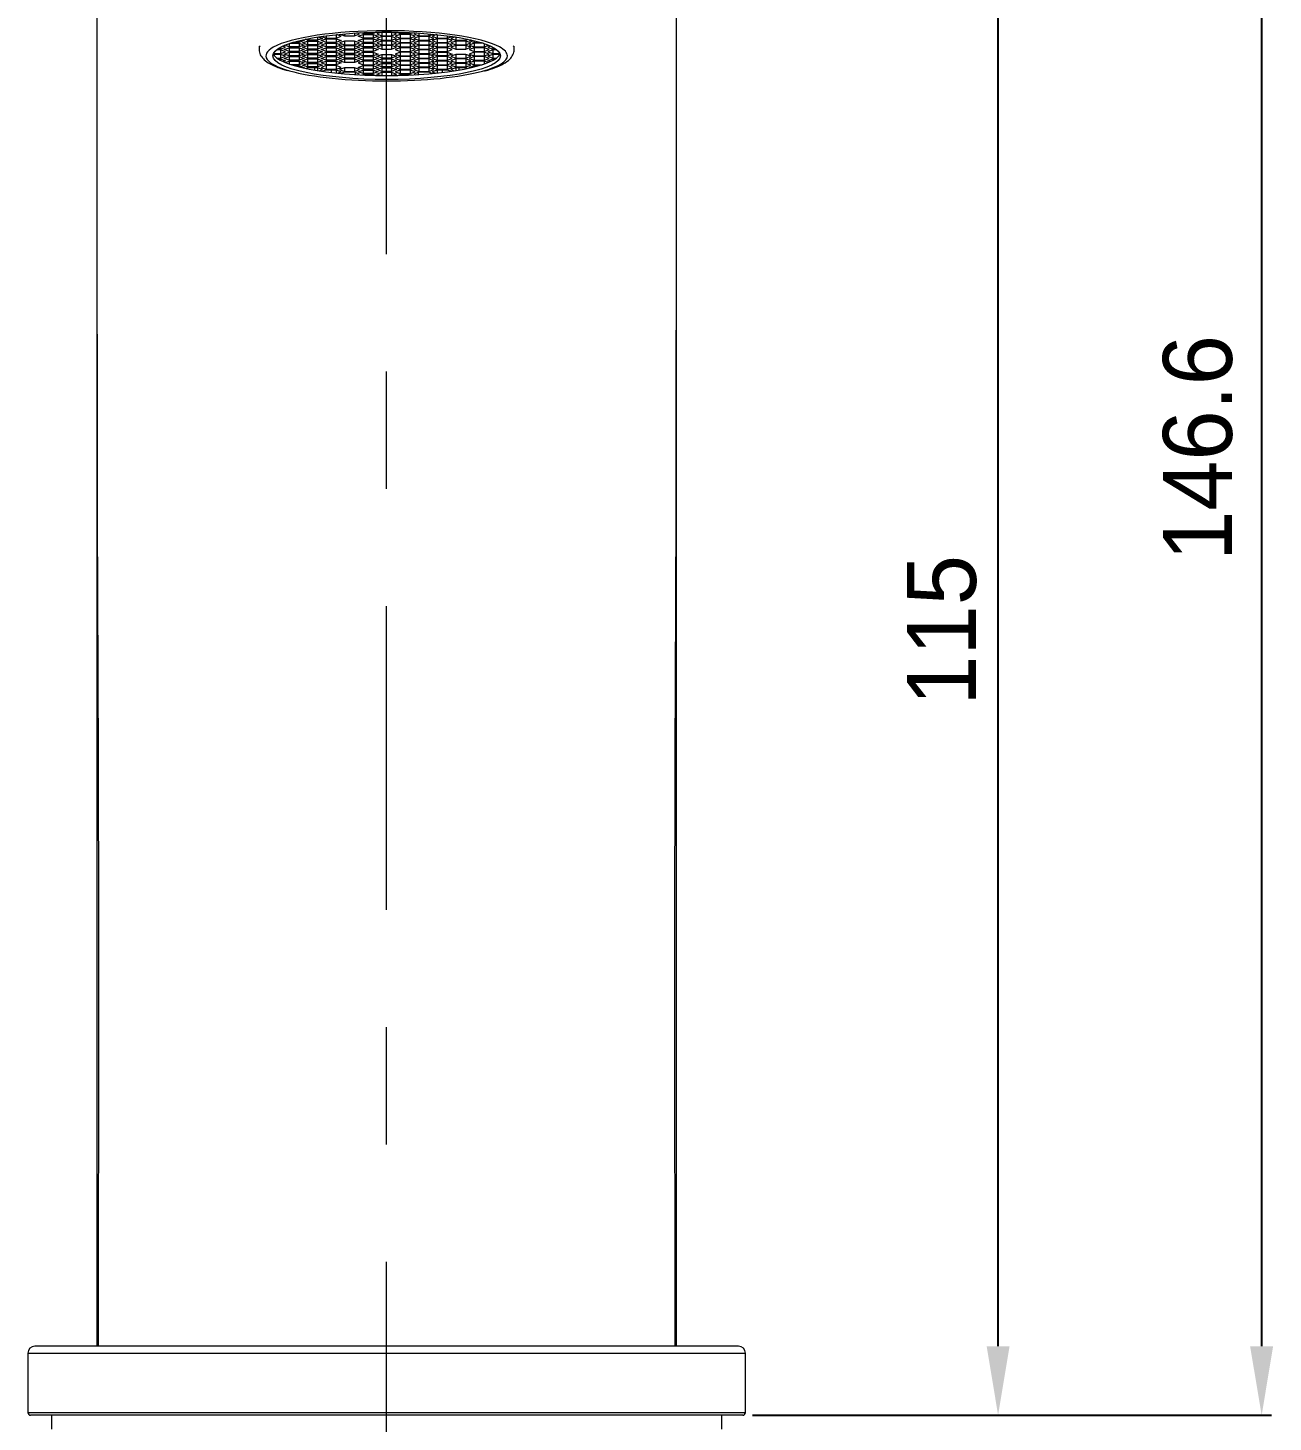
# Model space of a CAD drawing. Extents: x 9509 to 10103, y -14876 to -14456.
# Drawn here: x 9827.6 to 9917.8, y -14758.3 to -14657.3 of the extents above; entities that cross this region are included whole.
import ezdxf

# ---------------------------------------------------------------- set-up
doc = ezdxf.new("R2010")
doc.units = 0
doc.header["$MEASUREMENT"] = 0
doc.linetypes.add('CENTER', pattern=[47.5, 22, -8.5, 8.5, -8.5])
doc.linetypes.add('HIDDEN2', pattern=[4.7625, 3.175, -1.5875])
doc.layers.get('DEFPOINTS').update_dxf_attribs({"linetype": 'CONTINUOUS'})
doc.layers.add('1', color=4, linetype='HIDDEN2')
doc.layers.add('5', color=2, linetype='CONTINUOUS', lineweight=9)
doc.styles.get("Standard").update_dxf_attribs({"font": 'Gulim.ttf'})
doc.dimstyles.new('STANDARD$0', dxfattribs={"dimtxt": 3.5, "dimasz": 2.5, "dimexe": 0.7, "dimexo": 0.7, "dimgap": 0.5, "dimtad": 3, "dimdec": 4, "dimdsep": 46, "dimtxsty": 'Standard', "dimcen": 0, "dimclrd": 2, "dimclre": 2, "dimclrt": 4, "dimadec": 0, "dimazin": 0, "dimtp": 0.2, "dimtm": 0.1, "dimtfac": 0.5, "dimtdec": 4, "dimtmove": 1, "dimatfit": 3, "dimfxl": 0, "dimtolj": 1, "dimarcsym": 0})

# ---------------------------------------------------------------- blocks, each defined once
blk = doc.blocks.new('*D6')
at = {"layer": '5', "color": 2, "lineweight": -2}
for p, q in [((9874.48, -14642.84), (9898.59, -14642.84)), ((9897.89, -14752.84), (9897.89, -14647.84)), ((9880.08, -14757.84), (9898.59, -14757.84))]:
    blk.add_line(p, q, dxfattribs=at)
at = {"layer": '5', "color": 2}
for points in [[(9897.06, -14647.84), (9898.72, -14647.84), (9897.89, -14642.84)], [(9897.06, -14752.84), (9898.72, -14752.84), (9897.89, -14757.84)]]:
    blk.add_solid(points, dxfattribs=at)
at = {"layer": 'DEFPOINTS', "color": 0}
for p in [(9873.78, -14642.84), (9897.89, -14642.84), (9879.38, -14757.84)]:
    blk.add_point(p, dxfattribs=at)
at = {"layer": '5', "color": 4, "insert": (9893.82, -14700.97), "char_height": 5, "attachment_point": 5, "rotation": 90}
blk.add_mtext('\\A1;115', dxfattribs=at)
blk = doc.blocks.new('*D7')
at = {"layer": '5', "color": 2, "lineweight": -2}
for p, q in [((9867.24, -14611.21), (9917.69, -14611.21)), ((9916.99, -14752.84), (9916.99, -14616.21)), ((9880.08, -14757.84), (9917.69, -14757.84))]:
    blk.add_line(p, q, dxfattribs=at)
at = {"layer": '5', "color": 2}
for points in [[(9916.15, -14616.21), (9917.82, -14616.21), (9916.99, -14611.21)], [(9916.15, -14752.84), (9917.82, -14752.84), (9916.99, -14757.84)]]:
    blk.add_solid(points, dxfattribs=at)
at = {"layer": 'DEFPOINTS', "color": 0}
for p in [(9866.54, -14611.21), (9916.99, -14611.21), (9879.38, -14757.84)]:
    blk.add_point(p, dxfattribs=at)
at = {"layer": '5', "color": 4, "insert": (9912.37, -14687.76), "char_height": 5, "attachment_point": 5, "rotation": 90}
blk.add_mtext('\\A1;146.6', dxfattribs=at)

msp = doc.modelspace()

# ---------------------------------------------------------------- linework, layer by layer
at = {"layer": '1', "color": 1, "linetype": 'CENTER', "lineweight": 13}
msp.add_line((9853.544, -14604.219), (9853.544, -14810.037), dxfattribs=at)
at = {"layer": '1', "color": 7, "linetype": 'Continuous', "lineweight": 18}
for p, q in [((9847.454, -14658.196), (9847.591, -14658.245)), ((9847.851, -14658.214), (9847.668, -14658.148)), ((9847.851, -14658.11), (9847.851, -14658.214)), ((9848.573, -14658.214), (9847.851, -14658.214)), ((9848.573, -14657.981), (9848.573, -14658.214)), ((9848.934, -14658.084), (9848.573, -14658.214)), ((9848.625, -14657.973), (9848.934, -14658.084)), ((9848.833, -14658.245), (9849.194, -14658.115)), ((9848.87, -14657.936), (9849.194, -14658.053)), ((9849.194, -14657.892), (9849.194, -14658.053)), ((9849.194, -14658.053), (9849.915, -14658.053)), ((9849.194, -14658.115), (9849.194, -14658.375)), ((9849.194, -14658.115), (9849.915, -14658.115)), ((9849.915, -14657.808), (9849.915, -14658.053)), ((9849.915, -14658.053), (9850.276, -14657.923)), ((9849.915, -14658.115), (9849.915, -14658.375)), ((9849.915, -14658.115), (9850.276, -14658.245)), ((9850.276, -14657.923), (9849.947, -14657.804)), ((9850.22, -14657.778), (9850.536, -14657.892)), ((9850.536, -14657.75), (9850.536, -14657.892)), ((9850.536, -14657.892), (9851.258, -14657.892)), ((9851.258, -14657.698), (9851.258, -14657.892)), ((9851.258, -14657.892), (9851.618, -14657.762)), ((9851.618, -14657.762), (9851.417, -14657.689)), ((9851.517, -14657.923), (9851.878, -14657.793)), ((9851.878, -14658.053), (9851.517, -14657.923)), ((9851.517, -14658.245), (9851.878, -14658.115)), ((9851.878, -14657.73), (9851.719, -14657.673)), ((9851.878, -14657.666), (9851.878, -14657.73)), ((9852.6, -14657.73), (9851.878, -14657.73)), ((9851.878, -14657.793), (9851.878, -14658.053)), ((9851.878, -14657.793), (9852.6, -14657.793)), ((9852.6, -14658.053), (9851.878, -14658.053)), ((9851.878, -14658.115), (9851.878, -14658.375)), ((9851.878, -14658.115), (9852.6, -14658.115)), ((9852.864, -14657.635), (9852.6, -14657.73)), ((9852.6, -14657.641), (9852.6, -14657.73)), ((9852.6, -14657.793), (9852.6, -14658.053)), ((9852.6, -14657.793), (9852.961, -14657.923)), ((9852.961, -14657.923), (9852.6, -14658.053)), ((9852.6, -14658.115), (9852.6, -14658.375)), ((9852.6, -14658.115), (9852.961, -14658.245)), ((9853.221, -14657.632), (9852.86, -14657.762)), ((9852.86, -14657.762), (9853.221, -14657.892)), ((9853.221, -14657.954), (9852.86, -14658.084)), ((9852.86, -14658.084), (9853.221, -14658.214)), ((9853.221, -14657.632), (9853.221, -14657.892)), ((9853.942, -14657.632), (9853.221, -14657.632)), ((9853.221, -14657.892), (9853.942, -14657.892)), ((9853.221, -14657.954), (9853.221, -14658.214)), ((9853.942, -14657.954), (9853.221, -14657.954)), ((9853.221, -14658.214), (9853.942, -14658.214)), ((9853.942, -14657.632), (9853.942, -14657.892)), ((9854.303, -14657.762), (9853.942, -14657.632)), ((9853.942, -14657.892), (9854.303, -14657.762)), ((9853.942, -14657.954), (9853.942, -14658.214)), ((9854.303, -14658.084), (9853.942, -14657.954)), ((9853.942, -14658.214), (9854.303, -14658.084)), ((9854.563, -14657.793), (9854.202, -14657.923)), ((9854.202, -14657.923), (9854.563, -14658.053)), ((9854.563, -14658.115), (9854.202, -14658.245)), ((9854.299, -14657.635), (9854.563, -14657.73)), ((9854.563, -14657.641), (9854.563, -14657.73)), ((9854.563, -14657.73), (9855.285, -14657.73)), ((9854.563, -14657.793), (9854.563, -14658.053)), ((9855.285, -14657.793), (9854.563, -14657.793)), ((9854.563, -14658.053), (9855.285, -14658.053)), ((9854.563, -14658.115), (9854.563, -14658.375)), ((9855.285, -14658.115), (9854.563, -14658.115)), ((9855.285, -14657.666), (9855.285, -14657.73)), ((9855.285, -14657.73), (9855.444, -14657.673)), ((9855.285, -14657.793), (9855.285, -14658.053)), ((9855.645, -14657.923), (9855.285, -14657.793)), ((9855.285, -14658.053), (9855.645, -14657.923)), ((9855.285, -14658.115), (9855.285, -14658.375)), ((9855.645, -14658.245), (9855.285, -14658.115)), ((9855.746, -14657.689), (9855.544, -14657.762)), ((9855.544, -14657.762), (9855.905, -14657.892)), ((9855.905, -14657.954), (9855.544, -14658.084)), ((9855.544, -14658.084), (9855.905, -14658.214)), ((9855.905, -14657.698), (9855.905, -14657.892)), ((9855.905, -14657.892), (9856.627, -14657.892)), ((9855.905, -14657.954), (9855.905, -14658.214)), ((9856.627, -14657.954), (9855.905, -14657.954)), ((9855.905, -14658.214), (9856.627, -14658.214)), ((9856.627, -14657.75), (9856.627, -14657.892)), ((9856.627, -14657.892), (9856.943, -14657.778)), ((9856.627, -14657.954), (9856.627, -14658.214)), ((9856.988, -14658.084), (9856.627, -14657.954)), ((9856.627, -14658.214), (9856.988, -14658.084)), ((9857.216, -14657.804), (9856.887, -14657.923)), ((9856.887, -14657.923), (9857.248, -14658.053)), ((9857.248, -14658.115), (9856.887, -14658.245)), ((9857.248, -14657.808), (9857.248, -14658.053)), ((9857.248, -14658.053), (9857.969, -14658.053)), ((9857.248, -14658.115), (9857.248, -14658.375)), ((9857.969, -14658.115), (9857.248, -14658.115)), ((9857.969, -14657.892), (9857.969, -14658.053)), ((9857.969, -14658.053), (9858.293, -14657.936)), ((9857.969, -14658.115), (9857.969, -14658.375)), ((9858.33, -14658.245), (9857.969, -14658.115)), ((9858.537, -14657.973), (9858.229, -14658.084)), ((9858.229, -14658.084), (9858.59, -14658.214)), ((9858.59, -14657.981), (9858.59, -14658.214)), ((9858.59, -14658.214), (9859.312, -14658.214)), ((9859.312, -14658.11), (9859.312, -14658.214)), ((9859.312, -14658.214), (9859.494, -14658.148)), ((9859.709, -14658.196), (9859.571, -14658.245)), ((9844.331, -14658.652), (9844.331, -14658.855)), ((9845.369, -14659.181), (9845.888, -14659.181)), ((9845.888, -14659.243), (9845.383, -14659.243)), ((9845.888, -14658.921), (9845.587, -14658.921)), ((9845.669, -14658.858), (9845.888, -14658.858)), ((9845.888, -14658.725), (9845.888, -14658.858)), ((9845.888, -14658.858), (9846.249, -14658.728)), ((9845.888, -14658.921), (9845.888, -14659.181)), ((9846.249, -14659.051), (9845.888, -14658.921)), ((9845.888, -14659.181), (9846.249, -14659.051)), ((9845.888, -14659.243), (9845.888, -14659.503)), ((9846.249, -14659.373), (9845.888, -14659.243)), ((9846.249, -14658.728), (9846.035, -14658.651)), ((9846.148, -14658.89), (9846.509, -14658.76)), ((9846.509, -14659.02), (9846.148, -14658.89)), ((9846.148, -14659.212), (9846.509, -14659.082)), ((9846.509, -14659.342), (9846.148, -14659.212)), ((9846.509, -14658.697), (9846.19, -14658.582)), ((9846.509, -14658.461), (9846.509, -14658.697)), ((9847.231, -14658.697), (9846.509, -14658.697)), ((9846.509, -14658.76), (9846.509, -14659.02)), ((9846.509, -14658.76), (9847.231, -14658.76)), ((9847.231, -14659.02), (9846.509, -14659.02)), ((9846.509, -14659.082), (9846.509, -14659.342)), ((9846.509, -14659.082), (9847.231, -14659.082)), ((9846.578, -14658.437), (9847.231, -14658.437)), ((9847.231, -14658.375), (9846.774, -14658.375)), ((9847.591, -14658.245), (9847.231, -14658.375)), ((9847.231, -14658.249), (9847.231, -14658.375)), ((9847.231, -14658.437), (9847.231, -14658.697)), ((9847.231, -14658.437), (9847.591, -14658.567)), ((9847.591, -14658.567), (9847.231, -14658.697)), ((9847.231, -14658.76), (9847.231, -14659.02)), ((9847.231, -14658.76), (9847.591, -14658.89)), ((9847.591, -14658.89), (9847.231, -14659.02)), ((9847.231, -14659.082), (9847.231, -14659.342)), ((9847.231, -14659.082), (9847.591, -14659.212)), ((9847.591, -14659.212), (9847.231, -14659.342)), ((9847.49, -14658.406), (9847.851, -14658.276)), ((9847.851, -14658.536), (9847.49, -14658.406)), ((9847.49, -14658.728), (9847.851, -14658.598)), ((9847.851, -14658.858), (9847.49, -14658.728)), ((9847.49, -14659.051), (9847.851, -14658.921)), ((9847.851, -14659.181), (9847.49, -14659.051)), ((9847.49, -14659.373), (9847.851, -14659.243)), ((9847.851, -14658.276), (9847.851, -14658.536)), ((9847.851, -14658.276), (9848.573, -14658.276)), ((9848.573, -14658.536), (9847.851, -14658.536)), ((9847.851, -14658.598), (9847.851, -14658.858)), ((9847.851, -14658.598), (9848.573, -14658.598)), ((9848.573, -14658.858), (9847.851, -14658.858)), ((9847.851, -14658.921), (9847.851, -14659.181)), ((9847.851, -14658.921), (9848.573, -14658.921)), ((9848.573, -14659.181), (9847.851, -14659.181)), ((9847.851, -14659.243), (9847.851, -14659.503)), ((9847.851, -14659.243), (9848.573, -14659.243)), ((9848.573, -14658.276), (9848.573, -14658.536)), ((9848.573, -14658.276), (9848.934, -14658.406)), ((9848.934, -14658.406), (9848.573, -14658.536)), ((9848.573, -14658.598), (9848.573, -14658.858)), ((9848.573, -14658.598), (9848.934, -14658.728)), ((9848.934, -14658.728), (9848.573, -14658.858)), ((9848.573, -14658.921), (9848.573, -14659.181)), ((9848.573, -14658.921), (9848.934, -14659.051)), ((9848.934, -14659.051), (9848.573, -14659.181)), ((9848.573, -14659.243), (9848.573, -14659.503)), ((9848.573, -14659.243), (9848.934, -14659.373)), ((9849.194, -14658.375), (9848.833, -14658.245)), ((9848.833, -14658.567), (9849.194, -14658.437)), ((9849.194, -14658.697), (9848.833, -14658.567)), ((9848.833, -14658.89), (9849.194, -14658.76)), ((9849.194, -14659.02), (9848.833, -14658.89)), ((9848.833, -14659.212), (9849.194, -14659.082)), ((9849.194, -14659.342), (9848.833, -14659.212)), ((9849.915, -14658.375), (9849.194, -14658.375)), ((9849.194, -14658.437), (9849.194, -14658.697)), ((9849.194, -14658.437), (9849.915, -14658.437)), ((9849.915, -14658.697), (9849.194, -14658.697)), ((9849.194, -14658.76), (9849.194, -14659.02)), ((9849.194, -14658.76), (9849.915, -14658.76)), ((9849.915, -14659.02), (9849.194, -14659.02)), ((9849.194, -14659.082), (9849.194, -14659.342)), ((9849.194, -14659.082), (9849.915, -14659.082)), ((9850.276, -14658.245), (9849.915, -14658.375)), ((9849.915, -14658.437), (9849.915, -14658.697)), ((9849.915, -14658.437), (9850.276, -14658.567)), ((9850.276, -14658.567), (9849.915, -14658.697)), ((9849.915, -14658.76), (9849.915, -14659.02)), ((9849.915, -14658.76), (9850.276, -14658.89)), ((9850.276, -14658.89), (9849.915, -14659.02)), ((9849.915, -14659.082), (9849.915, -14659.342)), ((9849.915, -14659.082), (9850.276, -14659.212)), ((9850.276, -14659.212), (9849.915, -14659.342)), ((9850.536, -14658.276), (9850.175, -14658.406)), ((9850.175, -14658.406), (9850.536, -14658.536)), ((9850.175, -14658.728), (9850.536, -14658.598)), ((9850.536, -14658.858), (9850.175, -14658.728)), ((9850.175, -14659.051), (9850.536, -14658.921)), ((9850.536, -14659.181), (9850.175, -14659.051)), ((9850.175, -14659.373), (9850.536, -14659.243)), ((9850.536, -14658.276), (9850.536, -14658.536)), ((9851.258, -14658.276), (9850.536, -14658.276)), ((9850.536, -14658.536), (9851.258, -14658.536)), ((9850.536, -14658.598), (9850.536, -14658.858)), ((9850.536, -14658.598), (9851.258, -14658.598)), ((9851.258, -14658.858), (9850.536, -14658.858)), ((9850.536, -14658.921), (9850.536, -14659.181)), ((9850.536, -14658.921), (9851.258, -14658.921)), ((9851.258, -14659.181), (9850.536, -14659.181)), ((9850.536, -14659.243), (9850.536, -14659.503)), ((9850.536, -14659.243), (9851.258, -14659.243)), ((9851.258, -14658.276), (9851.258, -14658.536)), ((9851.618, -14658.406), (9851.258, -14658.276)), ((9851.258, -14658.536), (9851.618, -14658.406)), ((9851.258, -14658.598), (9851.258, -14658.858)), ((9851.258, -14658.598), (9851.618, -14658.728)), ((9851.618, -14658.728), (9851.258, -14658.858)), ((9851.258, -14658.921), (9851.258, -14659.181)), ((9851.258, -14658.921), (9851.618, -14659.051)), ((9851.618, -14659.051), (9851.258, -14659.181)), ((9851.258, -14659.243), (9851.258, -14659.503)), ((9851.258, -14659.243), (9851.618, -14659.373)), ((9851.878, -14658.375), (9851.517, -14658.245)), ((9851.517, -14658.567), (9851.878, -14658.437)), ((9851.878, -14658.697), (9851.517, -14658.567)), ((9851.517, -14658.89), (9851.878, -14658.76)), ((9851.878, -14659.02), (9851.517, -14658.89)), ((9851.517, -14659.212), (9851.878, -14659.082)), ((9851.878, -14659.342), (9851.517, -14659.212)), ((9852.6, -14658.375), (9851.878, -14658.375)), ((9851.878, -14658.437), (9851.878, -14658.697)), ((9851.878, -14658.437), (9852.6, -14658.437)), ((9852.6, -14658.697), (9851.878, -14658.697)), ((9851.878, -14658.76), (9851.878, -14659.02)), ((9851.878, -14658.76), (9852.6, -14658.76)), ((9852.6, -14659.02), (9851.878, -14659.02)), ((9851.878, -14659.082), (9851.878, -14659.342)), ((9851.878, -14659.082), (9852.6, -14659.082)), ((9852.961, -14658.245), (9852.6, -14658.375)), ((9852.6, -14658.437), (9852.6, -14658.697)), ((9852.6, -14658.437), (9852.961, -14658.567)), ((9852.961, -14658.567), (9852.6, -14658.697)), ((9852.6, -14658.76), (9852.6, -14659.02)), ((9852.6, -14658.76), (9852.961, -14658.89)), ((9852.961, -14658.89), (9852.6, -14659.02)), ((9852.6, -14659.082), (9852.6, -14659.342)), ((9852.6, -14659.082), (9852.961, -14659.212)), ((9852.961, -14659.212), (9852.6, -14659.342)), ((9853.221, -14658.276), (9852.86, -14658.406)), ((9852.86, -14658.406), (9853.221, -14658.536)), ((9853.221, -14658.598), (9852.86, -14658.728)), ((9852.86, -14658.728), (9853.221, -14658.858)), ((9852.86, -14659.373), (9853.221, -14659.243)), ((9853.221, -14658.276), (9853.221, -14658.536)), ((9853.942, -14658.276), (9853.221, -14658.276)), ((9853.221, -14658.536), (9853.942, -14658.536)), ((9853.221, -14658.598), (9853.221, -14658.858)), ((9853.942, -14658.598), (9853.221, -14658.598)), ((9853.221, -14658.858), (9853.942, -14658.858)), ((9853.221, -14659.243), (9853.221, -14659.503)), ((9853.221, -14659.243), (9853.942, -14659.243)), ((9853.942, -14658.276), (9853.942, -14658.536)), ((9854.303, -14658.406), (9853.942, -14658.276)), ((9853.942, -14658.536), (9854.303, -14658.406)), ((9853.942, -14658.598), (9853.942, -14658.858)), ((9854.303, -14658.728), (9853.942, -14658.598)), ((9853.942, -14658.858), (9854.303, -14658.728)), ((9853.942, -14659.243), (9853.942, -14659.503)), ((9853.942, -14659.243), (9854.303, -14659.373)), ((9854.202, -14658.245), (9854.563, -14658.375)), ((9854.563, -14658.437), (9854.202, -14658.567)), ((9854.202, -14658.567), (9854.563, -14658.697)), ((9854.563, -14658.76), (9854.202, -14658.89)), ((9854.202, -14658.89), (9854.563, -14659.02)), ((9854.563, -14659.082), (9854.202, -14659.212)), ((9854.202, -14659.212), (9854.563, -14659.342)), ((9854.563, -14658.375), (9855.285, -14658.375)), ((9854.563, -14658.437), (9854.563, -14658.697)), ((9855.285, -14658.437), (9854.563, -14658.437)), ((9854.563, -14658.697), (9855.285, -14658.697)), ((9854.563, -14658.76), (9854.563, -14659.02)), ((9855.285, -14658.76), (9854.563, -14658.76)), ((9854.563, -14659.02), (9855.285, -14659.02)), ((9854.563, -14659.082), (9854.563, -14659.342)), ((9855.285, -14659.082), (9854.563, -14659.082)), ((9855.285, -14658.375), (9855.645, -14658.245)), ((9855.285, -14658.437), (9855.285, -14658.697)), ((9855.645, -14658.567), (9855.285, -14658.437)), ((9855.285, -14658.697), (9855.645, -14658.567)), ((9855.285, -14658.76), (9855.285, -14659.02)), ((9855.645, -14658.89), (9855.285, -14658.76)), ((9855.285, -14659.02), (9855.645, -14658.89)), ((9855.285, -14659.082), (9855.285, -14659.342)), ((9855.645, -14659.212), (9855.285, -14659.082)), ((9855.285, -14659.342), (9855.645, -14659.212)), ((9855.905, -14658.276), (9855.544, -14658.406)), ((9855.544, -14658.406), (9855.905, -14658.536)), ((9855.905, -14658.598), (9855.544, -14658.728)), ((9855.544, -14658.728), (9855.905, -14658.858)), ((9855.905, -14658.921), (9855.544, -14659.051)), ((9855.544, -14659.051), (9855.905, -14659.181)), ((9855.905, -14659.243), (9855.544, -14659.373)), ((9855.905, -14658.276), (9855.905, -14658.536)), ((9856.627, -14658.276), (9855.905, -14658.276)), ((9855.905, -14658.536), (9856.627, -14658.536)), ((9855.905, -14658.598), (9855.905, -14658.858)), ((9856.627, -14658.598), (9855.905, -14658.598)), ((9855.905, -14658.858), (9856.627, -14658.858)), ((9855.905, -14658.921), (9855.905, -14659.181)), ((9856.627, -14658.921), (9855.905, -14658.921)), ((9855.905, -14659.181), (9856.627, -14659.181)), ((9855.905, -14659.243), (9855.905, -14659.503)), ((9856.627, -14659.243), (9855.905, -14659.243)), ((9856.627, -14658.276), (9856.627, -14658.536)), ((9856.988, -14658.406), (9856.627, -14658.276)), ((9856.627, -14658.536), (9856.988, -14658.406)), ((9856.627, -14658.598), (9856.627, -14658.858)), ((9856.988, -14658.728), (9856.627, -14658.598)), ((9856.627, -14658.858), (9856.988, -14658.728)), ((9856.627, -14658.921), (9856.627, -14659.181)), ((9856.988, -14659.051), (9856.627, -14658.921)), ((9856.627, -14659.181), (9856.988, -14659.051)), ((9856.627, -14659.243), (9856.627, -14659.503)), ((9856.988, -14659.373), (9856.627, -14659.243)), ((9856.887, -14658.245), (9857.248, -14658.375)), ((9857.248, -14658.437), (9856.887, -14658.567)), ((9856.887, -14658.567), (9857.248, -14658.697)), ((9857.248, -14658.76), (9856.887, -14658.89)), ((9856.887, -14658.89), (9857.248, -14659.02)), ((9856.887, -14659.212), (9857.248, -14659.082)), ((9857.248, -14659.342), (9856.887, -14659.212)), ((9857.248, -14658.375), (9857.969, -14658.375)), ((9857.248, -14658.437), (9857.248, -14658.697)), ((9857.969, -14658.437), (9857.248, -14658.437)), ((9857.248, -14658.697), (9857.969, -14658.697)), ((9857.248, -14658.76), (9857.248, -14659.02)), ((9857.969, -14658.76), (9857.248, -14658.76)), ((9857.248, -14659.02), (9857.969, -14659.02)), ((9857.248, -14659.082), (9857.248, -14659.342)), ((9857.248, -14659.082), (9857.969, -14659.082)), ((9857.969, -14658.375), (9858.33, -14658.245)), ((9857.969, -14658.437), (9857.969, -14658.697)), ((9858.33, -14658.567), (9857.969, -14658.437)), ((9857.969, -14658.697), (9858.33, -14658.567)), ((9857.969, -14658.76), (9857.969, -14659.02)), ((9858.33, -14658.89), (9857.969, -14658.76)), ((9857.969, -14659.02), (9858.33, -14658.89)), ((9857.969, -14659.082), (9857.969, -14659.342)), ((9857.969, -14659.082), (9858.33, -14659.212)), ((9858.33, -14659.212), (9857.969, -14659.342)), ((9858.59, -14658.276), (9858.229, -14658.406)), ((9858.229, -14658.406), (9858.59, -14658.536)), ((9858.59, -14658.598), (9858.229, -14658.728)), ((9858.229, -14658.728), (9858.59, -14658.858)), ((9858.59, -14659.243), (9858.229, -14659.373)), ((9858.59, -14658.276), (9858.59, -14658.536)), ((9859.312, -14658.276), (9858.59, -14658.276)), ((9858.59, -14658.536), (9859.312, -14658.536)), ((9858.59, -14658.598), (9858.59, -14658.858)), ((9859.312, -14658.598), (9858.59, -14658.598)), ((9858.59, -14658.858), (9859.312, -14658.858)), ((9858.59, -14659.243), (9858.59, -14659.503)), ((9859.312, -14659.243), (9858.59, -14659.243)), ((9859.312, -14658.276), (9859.312, -14658.536)), ((9859.672, -14658.406), (9859.312, -14658.276)), ((9859.312, -14658.536), (9859.672, -14658.406)), ((9859.312, -14658.598), (9859.312, -14658.858)), ((9859.672, -14658.728), (9859.312, -14658.598)), ((9859.312, -14658.858), (9859.672, -14658.728)), ((9859.312, -14659.243), (9859.312, -14659.503)), ((9859.672, -14659.373), (9859.312, -14659.243)), ((9859.571, -14658.245), (9859.932, -14658.375)), ((9859.932, -14658.437), (9859.571, -14658.567)), ((9859.571, -14658.567), (9859.932, -14658.697)), ((9859.932, -14658.76), (9859.571, -14658.89)), ((9859.571, -14658.89), (9859.932, -14659.02)), ((9859.932, -14659.082), (9859.571, -14659.212)), ((9859.571, -14659.212), (9859.932, -14659.342)), ((9859.932, -14658.249), (9859.932, -14658.375)), ((9859.932, -14658.375), (9860.388, -14658.375)), ((9859.932, -14658.437), (9859.932, -14658.697)), ((9860.584, -14658.437), (9859.932, -14658.437)), ((9859.932, -14658.697), (9860.654, -14658.697)), ((9859.932, -14658.76), (9859.932, -14659.02)), ((9860.654, -14658.76), (9859.932, -14658.76)), ((9859.932, -14659.02), (9860.654, -14659.02)), ((9859.932, -14659.082), (9859.932, -14659.342)), ((9860.654, -14659.082), (9859.932, -14659.082)), ((9860.654, -14658.461), (9860.654, -14658.697)), ((9860.654, -14658.697), (9860.973, -14658.582)), ((9860.654, -14658.76), (9860.654, -14659.02)), ((9861.015, -14658.89), (9860.654, -14658.76)), ((9860.654, -14659.02), (9861.015, -14658.89)), ((9860.654, -14659.082), (9860.654, -14659.342)), ((9861.015, -14659.212), (9860.654, -14659.082)), ((9860.654, -14659.342), (9861.015, -14659.212)), ((9861.128, -14658.651), (9860.914, -14658.728)), ((9860.914, -14658.728), (9861.275, -14658.858)), ((9861.275, -14658.921), (9860.914, -14659.051)), ((9860.914, -14659.051), (9861.275, -14659.181)), ((9861.275, -14659.243), (9860.914, -14659.373)), ((9861.275, -14658.725), (9861.275, -14658.858)), ((9861.275, -14658.858), (9861.494, -14658.858)), ((9861.275, -14658.921), (9861.275, -14659.181)), ((9861.576, -14658.921), (9861.275, -14658.921)), ((9861.275, -14659.181), (9861.794, -14659.181)), ((9861.275, -14659.243), (9861.275, -14659.503)), ((9861.779, -14659.243), (9861.275, -14659.243)), ((9862.831, -14658.855), (9862.831, -14658.652)), ((9845.623, -14659.503), (9845.888, -14659.503)), ((9845.711, -14659.565), (9845.888, -14659.565)), ((9845.83, -14659.565), (9845.83, -14659.638)), ((9845.888, -14659.503), (9846.249, -14659.373)), ((9845.888, -14659.565), (9845.888, -14659.67)), ((9845.888, -14659.565), (9846.249, -14659.695)), ((9846.249, -14659.695), (9846.07, -14659.76)), ((9846.148, -14659.534), (9846.509, -14659.404)), ((9846.509, -14659.664), (9846.148, -14659.534)), ((9846.227, -14659.828), (9846.509, -14659.726)), ((9847.231, -14659.342), (9846.509, -14659.342)), ((9846.509, -14659.404), (9846.509, -14659.664)), ((9846.509, -14659.404), (9847.231, -14659.404)), ((9847.231, -14659.664), (9846.509, -14659.664)), ((9846.509, -14659.726), (9846.509, -14659.934)), ((9846.509, -14659.726), (9847.231, -14659.726)), ((9847.231, -14659.986), (9846.667, -14659.986)), ((9846.871, -14660.049), (9847.231, -14660.049)), ((9847.231, -14659.404), (9847.231, -14659.664)), ((9847.231, -14659.404), (9847.591, -14659.534)), ((9847.591, -14659.534), (9847.231, -14659.664)), ((9847.231, -14659.726), (9847.231, -14659.986)), ((9847.231, -14659.726), (9847.591, -14659.856)), ((9847.591, -14659.856), (9847.231, -14659.986)), ((9847.231, -14660.049), (9847.591, -14660.179)), ((9847.32, -14660.081), (9847.32, -14660.168)), ((9847.851, -14659.503), (9847.49, -14659.373)), ((9847.49, -14659.695), (9847.851, -14659.565)), ((9847.851, -14659.825), (9847.49, -14659.695)), ((9847.49, -14660.017), (9847.851, -14659.888)), ((9847.851, -14660.147), (9847.49, -14660.017)), ((9847.591, -14660.179), (9847.503, -14660.21)), ((9847.851, -14660.21), (9847.719, -14660.258)), ((9848.573, -14659.503), (9847.851, -14659.503)), ((9847.851, -14659.565), (9847.851, -14659.825)), ((9847.851, -14659.565), (9848.573, -14659.565)), ((9848.573, -14659.825), (9847.851, -14659.825)), ((9847.851, -14659.888), (9847.851, -14660.147)), ((9847.851, -14659.888), (9848.573, -14659.888)), ((9848.573, -14660.147), (9847.851, -14660.147)), ((9848.573, -14660.21), (9847.851, -14660.21)), ((9848.349, -14660.21), (9848.349, -14660.377)), ((9848.934, -14659.373), (9848.573, -14659.503)), ((9848.573, -14659.565), (9848.573, -14659.825)), ((9848.573, -14659.565), (9848.934, -14659.695)), ((9848.934, -14659.695), (9848.573, -14659.825)), ((9848.573, -14659.888), (9848.573, -14660.147)), ((9848.573, -14659.888), (9848.934, -14660.017)), ((9848.934, -14660.017), (9848.573, -14660.147)), ((9848.573, -14660.21), (9848.573, -14660.414)), ((9848.934, -14660.34), (9848.573, -14660.21)), ((9848.833, -14659.534), (9849.194, -14659.404)), ((9849.194, -14659.664), (9848.833, -14659.534)), ((9848.833, -14659.856), (9849.194, -14659.726)), ((9849.194, -14659.986), (9848.833, -14659.856)), ((9849.194, -14660.049), (9848.833, -14660.179)), ((9848.833, -14660.179), (9849.194, -14660.309)), ((9849.915, -14659.342), (9849.194, -14659.342)), ((9849.194, -14659.404), (9849.194, -14659.664)), ((9849.194, -14659.404), (9849.915, -14659.404)), ((9849.915, -14659.664), (9849.194, -14659.664)), ((9849.194, -14659.726), (9849.194, -14659.986)), ((9849.194, -14659.726), (9849.915, -14659.726)), ((9849.915, -14659.986), (9849.194, -14659.986)), ((9849.194, -14660.049), (9849.194, -14660.309)), ((9849.915, -14660.049), (9849.194, -14660.049)), ((9849.915, -14659.404), (9849.915, -14659.664)), ((9849.915, -14659.404), (9850.276, -14659.534)), ((9850.276, -14659.534), (9849.915, -14659.664)), ((9849.915, -14659.726), (9849.915, -14659.986)), ((9849.915, -14659.726), (9850.276, -14659.856)), ((9850.276, -14659.856), (9849.915, -14659.986)), ((9849.915, -14660.049), (9849.915, -14660.309)), ((9850.276, -14660.179), (9849.915, -14660.049)), ((9849.915, -14660.309), (9850.276, -14660.179)), ((9850.536, -14659.503), (9850.175, -14659.373)), ((9850.175, -14659.695), (9850.536, -14659.565)), ((9850.536, -14659.825), (9850.175, -14659.695)), ((9850.536, -14660.21), (9850.175, -14660.34)), ((9851.258, -14659.503), (9850.536, -14659.503)), ((9850.536, -14659.565), (9850.536, -14659.825)), ((9850.536, -14659.565), (9851.258, -14659.565)), ((9851.258, -14659.825), (9850.536, -14659.825)), ((9850.536, -14660.21), (9850.536, -14660.47)), ((9851.258, -14660.21), (9850.536, -14660.21)), ((9851.618, -14659.373), (9851.258, -14659.503)), ((9851.258, -14659.565), (9851.258, -14659.825)), ((9851.258, -14659.565), (9851.618, -14659.695)), ((9851.618, -14659.695), (9851.258, -14659.825)), ((9851.258, -14660.21), (9851.258, -14660.47)), ((9851.618, -14660.34), (9851.258, -14660.21)), ((9851.517, -14659.534), (9851.878, -14659.404)), ((9851.878, -14659.664), (9851.517, -14659.534)), ((9851.878, -14659.726), (9851.517, -14659.856)), ((9851.517, -14659.856), (9851.878, -14659.986)), ((9851.517, -14660.179), (9851.878, -14660.049)), ((9851.878, -14660.309), (9851.517, -14660.179)), ((9852.6, -14659.342), (9851.878, -14659.342)), ((9851.878, -14659.404), (9851.878, -14659.664)), ((9851.878, -14659.404), (9852.6, -14659.404)), ((9852.6, -14659.664), (9851.878, -14659.664)), ((9851.878, -14659.726), (9851.878, -14659.986)), ((9852.6, -14659.726), (9851.878, -14659.726)), ((9851.878, -14659.986), (9852.6, -14659.986)), ((9851.878, -14660.049), (9851.878, -14660.309)), ((9851.878, -14660.049), (9852.6, -14660.049)), ((9852.6, -14659.404), (9852.6, -14659.664)), ((9852.6, -14659.404), (9852.961, -14659.534)), ((9852.961, -14659.534), (9852.6, -14659.664)), ((9852.6, -14659.726), (9852.6, -14659.986)), ((9852.961, -14659.856), (9852.6, -14659.726)), ((9852.6, -14659.986), (9852.961, -14659.856)), ((9852.6, -14660.049), (9852.6, -14660.309)), ((9852.6, -14660.049), (9852.961, -14660.179)), ((9852.961, -14660.179), (9852.6, -14660.309)), ((9853.221, -14659.503), (9852.86, -14659.373)), ((9852.86, -14659.695), (9853.221, -14659.565)), ((9853.221, -14659.825), (9852.86, -14659.695)), ((9852.86, -14660.017), (9853.221, -14659.888)), ((9853.221, -14660.147), (9852.86, -14660.017)), ((9852.86, -14660.34), (9853.221, -14660.21)), ((9853.942, -14659.503), (9853.221, -14659.503)), ((9853.221, -14659.565), (9853.221, -14659.825)), ((9853.221, -14659.565), (9853.942, -14659.565)), ((9853.942, -14659.825), (9853.221, -14659.825)), ((9853.221, -14659.888), (9853.221, -14660.147)), ((9853.221, -14659.888), (9853.942, -14659.888)), ((9853.942, -14660.147), (9853.221, -14660.147)), ((9853.221, -14660.21), (9853.221, -14660.47)), ((9853.221, -14660.21), (9853.942, -14660.21)), ((9854.303, -14659.373), (9853.942, -14659.503)), ((9853.942, -14659.565), (9853.942, -14659.825)), ((9853.942, -14659.565), (9854.303, -14659.695)), ((9854.303, -14659.695), (9853.942, -14659.825)), ((9853.942, -14659.888), (9853.942, -14660.147)), ((9853.942, -14659.888), (9854.303, -14660.017)), ((9854.303, -14660.017), (9853.942, -14660.147)), ((9853.942, -14660.21), (9853.942, -14660.47)), ((9853.942, -14660.21), (9854.303, -14660.34)), ((9854.563, -14659.404), (9854.202, -14659.534)), ((9854.202, -14659.534), (9854.563, -14659.664)), ((9854.563, -14659.726), (9854.202, -14659.856)), ((9854.202, -14659.856), (9854.563, -14659.986)), ((9854.563, -14660.049), (9854.202, -14660.179)), ((9854.202, -14660.179), (9854.563, -14660.309)), ((9854.563, -14659.342), (9855.285, -14659.342)), ((9854.563, -14659.404), (9854.563, -14659.664)), ((9855.285, -14659.404), (9854.563, -14659.404)), ((9854.563, -14659.664), (9855.285, -14659.664)), ((9854.563, -14659.726), (9854.563, -14659.986)), ((9855.285, -14659.726), (9854.563, -14659.726)), ((9854.563, -14659.986), (9855.285, -14659.986)), ((9854.563, -14660.049), (9854.563, -14660.309)), ((9855.285, -14660.049), (9854.563, -14660.049)), ((9855.285, -14659.404), (9855.285, -14659.664)), ((9855.645, -14659.534), (9855.285, -14659.404)), ((9855.285, -14659.664), (9855.645, -14659.534)), ((9855.285, -14659.726), (9855.285, -14659.986)), ((9855.645, -14659.856), (9855.285, -14659.726)), ((9855.285, -14659.986), (9855.645, -14659.856)), ((9855.285, -14660.049), (9855.285, -14660.309)), ((9855.645, -14660.179), (9855.285, -14660.049)), ((9855.285, -14660.309), (9855.645, -14660.179)), ((9855.544, -14659.373), (9855.905, -14659.503)), ((9855.905, -14659.565), (9855.544, -14659.695)), ((9855.544, -14659.695), (9855.905, -14659.825)), ((9855.905, -14659.888), (9855.544, -14660.017)), ((9855.544, -14660.017), (9855.905, -14660.147)), ((9855.905, -14660.21), (9855.544, -14660.34)), ((9855.905, -14659.503), (9856.627, -14659.503)), ((9855.905, -14659.565), (9855.905, -14659.825)), ((9856.627, -14659.565), (9855.905, -14659.565)), ((9855.905, -14659.825), (9856.627, -14659.825)), ((9855.905, -14659.888), (9855.905, -14660.147)), ((9856.627, -14659.888), (9855.905, -14659.888)), ((9855.905, -14660.147), (9856.627, -14660.147)), ((9855.905, -14660.21), (9855.905, -14660.47)), ((9856.627, -14660.21), (9855.905, -14660.21)), ((9856.627, -14659.503), (9856.988, -14659.373)), ((9856.627, -14659.565), (9856.627, -14659.825)), ((9856.988, -14659.695), (9856.627, -14659.565)), ((9856.627, -14659.825), (9856.988, -14659.695)), ((9856.627, -14659.888), (9856.627, -14660.147)), ((9856.988, -14660.017), (9856.627, -14659.888)), ((9856.627, -14660.147), (9856.988, -14660.017)), ((9856.627, -14660.21), (9856.627, -14660.47)), ((9856.988, -14660.34), (9856.627, -14660.21)), ((9857.248, -14659.404), (9856.887, -14659.534)), ((9856.887, -14659.534), (9857.248, -14659.664)), ((9857.248, -14659.726), (9856.887, -14659.856)), ((9856.887, -14659.856), (9857.248, -14659.986)), ((9857.248, -14660.049), (9856.887, -14660.179)), ((9856.887, -14660.179), (9857.248, -14660.309)), ((9857.969, -14659.342), (9857.248, -14659.342)), ((9857.248, -14659.404), (9857.248, -14659.664)), ((9857.969, -14659.404), (9857.248, -14659.404)), ((9857.248, -14659.664), (9857.969, -14659.664)), ((9857.248, -14659.726), (9857.248, -14659.986)), ((9857.969, -14659.726), (9857.248, -14659.726)), ((9857.248, -14659.986), (9857.969, -14659.986)), ((9857.248, -14660.049), (9857.248, -14660.309)), ((9857.969, -14660.049), (9857.248, -14660.049)), ((9857.969, -14659.404), (9857.969, -14659.664)), ((9858.33, -14659.534), (9857.969, -14659.404)), ((9857.969, -14659.664), (9858.33, -14659.534)), ((9857.969, -14659.726), (9857.969, -14659.986)), ((9858.33, -14659.856), (9857.969, -14659.726)), ((9857.969, -14659.986), (9858.33, -14659.856)), ((9857.969, -14660.049), (9857.969, -14660.309)), ((9858.33, -14660.179), (9857.969, -14660.049)), ((9857.969, -14660.309), (9858.33, -14660.179)), ((9858.229, -14659.373), (9858.59, -14659.503)), ((9858.59, -14659.565), (9858.229, -14659.695)), ((9858.229, -14659.695), (9858.59, -14659.825)), ((9858.59, -14659.888), (9858.229, -14660.017)), ((9858.229, -14660.017), (9858.59, -14660.147)), ((9858.59, -14660.21), (9858.229, -14660.34)), ((9858.59, -14659.503), (9859.312, -14659.503)), ((9858.59, -14659.565), (9858.59, -14659.825)), ((9859.312, -14659.565), (9858.59, -14659.565)), ((9858.59, -14659.825), (9859.312, -14659.825)), ((9858.59, -14659.888), (9858.59, -14660.147)), ((9859.312, -14659.888), (9858.59, -14659.888)), ((9858.59, -14660.147), (9859.312, -14660.147)), ((9858.59, -14660.21), (9858.59, -14660.414)), ((9859.312, -14660.21), (9858.59, -14660.21)), ((9858.814, -14660.21), (9858.814, -14660.377)), ((9859.312, -14659.503), (9859.672, -14659.373)), ((9859.312, -14659.565), (9859.312, -14659.825)), ((9859.672, -14659.695), (9859.312, -14659.565)), ((9859.312, -14659.825), (9859.672, -14659.695)), ((9859.312, -14659.888), (9859.312, -14660.147)), ((9859.672, -14660.017), (9859.312, -14659.888)), ((9859.312, -14660.147), (9859.672, -14660.017)), ((9859.444, -14660.258), (9859.312, -14660.21)), ((9859.932, -14659.404), (9859.571, -14659.534)), ((9859.571, -14659.534), (9859.932, -14659.664)), ((9859.932, -14659.726), (9859.571, -14659.856)), ((9859.571, -14659.856), (9859.932, -14659.986)), ((9859.571, -14660.179), (9859.932, -14660.049)), ((9859.66, -14660.21), (9859.571, -14660.179)), ((9859.843, -14660.081), (9859.843, -14660.168)), ((9859.932, -14659.342), (9860.654, -14659.342)), ((9859.932, -14659.404), (9859.932, -14659.664)), ((9860.654, -14659.404), (9859.932, -14659.404)), ((9859.932, -14659.664), (9860.654, -14659.664)), ((9859.932, -14659.726), (9859.932, -14659.986)), ((9860.654, -14659.726), (9859.932, -14659.726)), ((9859.932, -14659.986), (9860.496, -14659.986)), ((9859.932, -14660.049), (9860.291, -14660.049)), ((9860.654, -14659.404), (9860.654, -14659.664)), ((9861.015, -14659.534), (9860.654, -14659.404)), ((9860.654, -14659.664), (9861.015, -14659.534)), ((9860.654, -14659.726), (9860.654, -14659.934)), ((9860.936, -14659.828), (9860.654, -14659.726)), ((9860.914, -14659.373), (9861.275, -14659.503)), ((9860.914, -14659.695), (9861.275, -14659.565)), ((9861.093, -14659.76), (9860.914, -14659.695)), ((9861.275, -14659.503), (9861.54, -14659.503)), ((9861.275, -14659.565), (9861.275, -14659.67)), ((9861.275, -14659.565), (9861.451, -14659.565)), ((9861.333, -14659.565), (9861.333, -14659.638)), ((9848.681, -14660.431), (9848.934, -14660.34)), ((9849.194, -14660.371), (9848.927, -14660.467)), ((9849.012, -14660.436), (9849.012, -14660.479)), ((9849.194, -14660.309), (9849.915, -14660.309)), ((9849.915, -14660.371), (9849.194, -14660.371)), ((9849.556, -14660.371), (9849.556, -14660.548)), ((9849.915, -14660.371), (9849.915, -14660.587)), ((9850.276, -14660.501), (9849.915, -14660.371)), ((9850.009, -14660.597), (9850.276, -14660.501)), ((9850.175, -14660.34), (9850.536, -14660.47)), ((9850.536, -14660.532), (9850.283, -14660.623)), ((9850.287, -14660.622), (9850.287, -14660.623)), ((9850.536, -14660.47), (9851.258, -14660.47)), ((9851.258, -14660.532), (9850.536, -14660.532)), ((9851.258, -14660.47), (9851.618, -14660.34)), ((9851.618, -14660.662), (9851.258, -14660.532)), ((9851.305, -14660.549), (9851.305, -14660.699)), ((9851.486, -14660.71), (9851.618, -14660.662)), ((9851.517, -14660.501), (9851.878, -14660.371)), ((9851.878, -14660.631), (9851.517, -14660.501)), ((9851.79, -14660.725), (9851.878, -14660.693)), ((9852.6, -14660.309), (9851.878, -14660.309)), ((9851.878, -14660.371), (9851.878, -14660.631)), ((9851.878, -14660.371), (9852.6, -14660.371)), ((9852.6, -14660.631), (9851.878, -14660.631)), ((9851.878, -14660.693), (9852.6, -14660.693)), ((9852.6, -14660.371), (9852.6, -14660.631)), ((9852.6, -14660.371), (9852.961, -14660.501)), ((9852.961, -14660.501), (9852.6, -14660.631)), ((9852.6, -14660.693), (9852.779, -14660.758)), ((9853.221, -14660.47), (9852.86, -14660.34)), ((9852.86, -14660.662), (9853.221, -14660.532)), ((9853.142, -14660.764), (9852.86, -14660.662)), ((9853.942, -14660.47), (9853.221, -14660.47)), ((9853.221, -14660.532), (9853.221, -14660.764)), ((9853.221, -14660.532), (9853.942, -14660.532)), ((9854.303, -14660.34), (9853.942, -14660.47)), ((9853.942, -14660.532), (9853.942, -14660.764)), ((9853.942, -14660.532), (9854.303, -14660.662)), ((9854.303, -14660.662), (9854.021, -14660.764)), ((9854.563, -14660.371), (9854.202, -14660.501)), ((9854.202, -14660.501), (9854.563, -14660.631)), ((9854.383, -14660.758), (9854.563, -14660.693)), ((9854.563, -14660.309), (9855.285, -14660.309)), ((9854.563, -14660.371), (9854.563, -14660.631)), ((9855.285, -14660.371), (9854.563, -14660.371)), ((9854.563, -14660.631), (9855.285, -14660.631)), ((9854.563, -14660.693), (9855.285, -14660.693)), ((9855.285, -14660.371), (9855.285, -14660.631)), ((9855.645, -14660.501), (9855.285, -14660.371)), ((9855.285, -14660.631), (9855.645, -14660.501)), ((9855.285, -14660.693), (9855.373, -14660.725)), ((9855.544, -14660.34), (9855.905, -14660.47)), ((9855.905, -14660.532), (9855.544, -14660.662)), ((9855.544, -14660.662), (9855.677, -14660.71)), ((9855.858, -14660.549), (9855.858, -14660.699)), ((9855.905, -14660.47), (9856.627, -14660.47)), ((9856.627, -14660.532), (9855.905, -14660.532)), ((9856.627, -14660.47), (9856.988, -14660.34)), ((9856.879, -14660.623), (9856.627, -14660.532)), ((9856.876, -14660.622), (9856.876, -14660.623)), ((9857.248, -14660.371), (9856.887, -14660.501)), ((9856.887, -14660.501), (9857.153, -14660.597)), ((9857.248, -14660.309), (9857.969, -14660.309)), ((9857.248, -14660.371), (9857.248, -14660.587)), ((9857.969, -14660.371), (9857.248, -14660.371)), ((9857.606, -14660.371), (9857.606, -14660.548)), ((9858.236, -14660.467), (9857.969, -14660.371)), ((9858.151, -14660.436), (9858.151, -14660.479)), ((9858.229, -14660.34), (9858.481, -14660.431)), ((9853.581, -14752.841), (9828.081, -14752.841)), ((9879.081, -14752.841), (9853.581, -14752.841)), ((9827.581, -14753.341), (9827.581, -14757.641)), ((9879.581, -14757.641), (9879.581, -14753.341)), ((9879.381, -14757.841), (9827.781, -14757.841)), ((9829.281, -14757.841), (9829.281, -14758.841)), ((9877.881, -14758.841), (9877.881, -14757.841))]:
    msp.add_line(p, q, dxfattribs=at)
at = {"layer": '1', "color": 1, "linetype": 'Continuous', "lineweight": 13}
for p, q in [((9827.581, -14753.341), (9853.581, -14753.341)), ((9853.581, -14753.341), (9879.581, -14753.341)), ((9827.581, -14757.641), (9879.581, -14757.641))]:
    msp.add_line(p, q, dxfattribs=at)
at = {"layer": '1', "color": 7, "linetype": 'Continuous', "lineweight": 18}
for centre, radius, start, end in [((9828.081, -14753.341), 0.5, 90, 180), ((9879.081, -14753.341), 0.5, 0, 90), ((9827.781, -14757.641), 0.2, 180, 270), ((9879.381, -14757.641), 0.2, 270, 0)]:
    msp.add_arc(centre, radius, start, end, dxfattribs=at)
msp.add_ellipse((9853.581, -14659.344), major_axis=(-8.25, 0), ratio=0.2079117, dxfattribs=at)
for centre, major_axis, start_param, end_param in [((9853.581, -14659.344), (8.75, 0), 0.3661918, 2.7899307), ((9853.581, -14659.051), (-8.25, 0), 0.0758892, 3.0657038), ((9853.581, -14658.855), (-9.25, 0), 3.1415927, 3.1545517), ((9853.581, -14659.344), (8.75, 0), 3.7775689, 4.712389), ((9853.581, -14659.344), (8.75, 0), 4.712389, 5.6314031)]:
    msp.add_ellipse(centre, major_axis=major_axis, ratio=0.2079117, start_param=start_param, end_param=end_param, dxfattribs=at)
at = {"layer": '1', "color": 1, "linetype": 'Continuous', "lineweight": 13}
for centre, major_axis, start_param, end_param in [((9853.581, -14658.855), (-9.25, 0), 6.1588963, 6.2824002), ((9853.581, -14659.344), (8.75, 0), 2.7899307, 3.7775689), ((9853.581, -14659.344), (8.75, 0), 0, 0.3661918), ((9853.581, -14658.855), (-9.25, 0), 3.1545517, 3.2658817), ((9853.581, -14659.344), (8.75, 0), 5.6314031, 6.2831853)]:
    msp.add_ellipse(centre, major_axis=major_axis, ratio=0.2079117, start_param=start_param, end_param=end_param, dxfattribs=at)
at = {"layer": '1', "color": 7, "linetype": 'Continuous', "lineweight": 18}
for points, knots in [([(9832.581, -14644.945), (9832.581, -14644.921), (9832.581, -14644.894), (9832.581, -14644.853), (9832.581, -14644.84), (9832.581, -14644.816), (9832.581, -14644.807), (9832.581, -14644.795), (9832.581, -14644.791), (9832.581, -14644.784), (9832.581, -14644.782), (9832.581, -14644.777), (9832.581, -14644.774), (9832.581, -14644.773), (9832.581, -14644.773), (9832.581, -14644.773), (9832.581, -14644.775), (9832.581, -14644.777), (9832.581, -14644.783), (9832.581, -14644.788), (9832.581, -14644.806), (9832.581, -14644.824), (9832.581, -14644.875), (9832.581, -14644.907), (9832.581, -14645.022), (9832.581, -14645.124), (9832.581, -14645.317), (9832.581, -14645.388), (9832.581, -14645.504), (9832.581, -14645.545), (9832.581, -14645.629), (9832.581, -14645.672), (9832.581, -14645.899), (9832.581, -14646.106), (9832.581, -14646.57), (9832.581, -14647.085), (9832.581, -14647.701), (9832.581, -14648.2), (9832.581, -14648.373), (9832.581, -14648.642), (9832.581, -14648.733), (9832.581, -14648.918), (9832.581, -14649.013), (9832.581, -14649.491), (9832.581, -14649.897), (9832.581, -14650.753), (9832.581, -14651.654), (9832.581, -14653.136), (9832.581, -14654.211), (9832.581, -14655.33), (9832.581, -14655.912), (9832.581, -14657.119), (9832.581, -14657.745), (9832.581, -14658.475), (9832.581, -14658.556), (9832.581, -14658.72), (9832.581, -14658.966), (9832.581, -14659.547), (9832.581, -14660.054), (9832.581, -14661.08), (9832.581, -14661.78), (9832.581, -14663.931), (9832.581, -14665.429), (9832.581, -14667.773), (9832.581, -14668.571), (9832.581, -14670.198), (9832.581, -14671.028), (9832.581, -14672.297), (9832.581, -14672.724), (9832.581, -14673.264), (9832.581, -14673.372), (9832.581, -14673.589), (9832.581, -14673.914), (9832.581, -14674.24), (9832.581, -14675.331), (9832.581, -14676.213), (9832.581, -14677.993), (9832.581, -14678.892), (9832.581, -14680.707), (9832.581, -14682.539), (9832.581, -14684.405), (9832.581, -14686.287), (9832.581, -14687.237), (9832.581, -14688.676), (9832.581, -14689.157), (9832.581, -14689.883), (9832.581, -14690.247), (9832.581, -14690.611), (9832.581, -14690.855), (9832.581, -14690.977), (9832.581, -14692.074), (9832.581, -14693.049), (9832.581, -14695.003), (9832.581, -14695.98), (9832.581, -14697.203), (9832.581, -14697.448), (9832.581, -14697.937), (9832.581, -14698.182), (9832.581, -14698.549), (9832.581, -14698.672), (9832.581, -14698.916), (9832.581, -14699.284), (9832.581, -14699.651), (9832.581, -14700.019), (9832.581, -14700.141), (9832.581, -14700.387), (9832.581, -14700.754), (9832.581, -14701.612), (9832.581, -14702.347), (9832.581, -14703.817), (9832.581, -14704.797), (9832.581, -14706.757), (9832.581, -14707.737), (9832.581, -14709.698), (9832.581, -14710.678), (9832.581, -14713.618), (9832.581, -14719.499), (9832.581, -14725.379), (9832.581, -14733.22), (9832.581, -14737.141), (9832.581, -14743.021), (9832.581, -14745.961), (9832.581, -14749.147), (9832.581, -14750.403), (9832.581, -14750.694), (9832.581, -14750.747), (9832.581, -14750.77), (9832.581, -14750.785), (9832.581, -14750.793), (9832.581, -14750.863), (9832.581, -14751.048), (9832.581, -14751.728), (9832.581, -14752.346), (9832.581, -14752.841)], [0, 0, 0, 0, 0.125, 0.125, 0.1875, 0.1875, 0.21875, 0.21875, 0.234375, 0.234375, 0.2421875, 0.2421875, 0.25, 0.2539062, 0.2539062, 0.2578125, 0.2578125, 0.2617187, 0.2617187, 0.265625, 0.265625, 0.2734375, 0.2734375, 0.28125, 0.28125, 0.296875, 0.296875, 0.3046875, 0.3046875, 0.3085937, 0.3085937, 0.3125, 0.3125, 0.328125, 0.328125, 0.34375, 0.359375, 0.359375, 0.3671875, 0.3671875, 0.3710937, 0.3710937, 0.375, 0.375, 0.390625, 0.390625, 0.40625, 0.421875, 0.4375, 0.4375, 0.453125, 0.453125, 0.46875, 0.46875, 0.4707031, 0.4707031, 0.4726562, 0.4765625, 0.484375, 0.484375, 0.5, 0.5, 0.53125, 0.53125, 0.546875, 0.546875, 0.5625, 0.5625, 0.5703125, 0.5703125, 0.5722656, 0.5722656, 0.5742187, 0.578125, 0.578125, 0.59375, 0.59375, 0.609375, 0.609375, 0.625, 0.640625, 0.640625, 0.65625, 0.65625, 0.6640625, 0.6640625, 0.6679687, 0.6699219, 0.6699219, 0.671875, 0.671875, 0.6875, 0.6875, 0.703125, 0.703125, 0.7070312, 0.7070312, 0.7109375, 0.7109375, 0.7128906, 0.7128906, 0.7148437, 0.71875, 0.71875, 0.7207031, 0.7207031, 0.7226562, 0.7265625, 0.734375, 0.734375, 0.75, 0.75, 0.765625, 0.765625, 0.78125, 0.78125, 0.8125, 0.875, 0.875, 0.9375, 0.9375, 0.96875, 0.984375, 0.9882812, 0.9887695, 0.9890137, 0.9891357, 0.9891357, 0.9892578, 0.9892578, 0.9902344, 0.9921875, 1, 1, 1, 1]), ([(9874.581, -14752.841), (9874.581, -14748.93), (9874.581, -14745.02), (9874.581, -14737.199), (9874.581, -14733.288), (9874.581, -14725.468), (9874.581, -14721.557), (9874.581, -14715.691), (9874.581, -14713.736), (9874.581, -14710.803), (9874.581, -14709.826), (9874.581, -14707.871), (9874.581, -14706.893), (9874.581, -14704.938), (9874.581, -14703.96), (9874.581, -14702.494), (9874.581, -14701.761), (9874.581, -14701.028), (9874.581, -14700.539), (9874.581, -14700.294), (9874.581, -14699.805), (9874.581, -14699.561), (9874.581, -14699.072), (9874.581, -14698.828), (9874.581, -14698.341), (9874.581, -14698.097), (9874.581, -14697.61), (9874.581, -14697.367), (9874.581, -14696.152), (9874.581, -14694.212), (9874.581, -14692.283), (9874.581, -14690.84), (9874.581, -14690.36), (9874.581, -14689.4), (9874.581, -14688.921), (9874.581, -14687.486), (9874.581, -14686.532), (9874.581, -14685.105), (9874.581, -14684.63), (9874.581, -14684.037), (9874.581, -14683.918), (9874.581, -14683.681), (9874.581, -14683.563), (9874.581, -14683.208), (9874.581, -14682.972), (9874.581, -14681.796), (9874.581, -14680.865), (9874.581, -14679.023), (9874.581, -14678.111), (9874.581, -14676.759), (9874.581, -14676.311), (9874.581, -14675.754), (9874.581, -14675.643), (9874.581, -14675.42), (9874.581, -14675.309), (9874.581, -14674.977), (9874.581, -14673.875), (9874.581, -14672.798), (9874.581, -14671.106), (9874.581, -14669.445), (9874.581, -14667.845), (9874.581, -14665.491), (9874.581, -14663.983), (9874.581, -14661.814), (9874.581, -14661.107), (9874.581, -14660.329), (9874.581, -14660.243), (9874.581, -14660.072), (9874.581, -14659.815), (9874.581, -14659.225), (9874.581, -14658.731), (9874.581, -14657.76), (9874.581, -14657.134), (9874.581, -14655.926), (9874.581, -14655.343), (9874.581, -14654.221), (9874.581, -14653.142), (9874.581, -14652.148), (9874.581, -14651.197), (9874.581, -14650.744), (9874.581, -14650.204), (9874.581, -14650.098), (9874.581, -14649.94), (9874.581, -14649.888), (9874.581, -14649.784), (9874.581, -14649.527), (9874.581, -14649.28), (9874.581, -14648.707), (9874.581, -14648.351), (9874.581, -14647.689), (9874.581, -14647.077), (9874.581, -14646.566), (9874.581, -14646.104), (9874.581, -14645.899), (9874.581, -14645.539), (9874.581, -14645.384), (9874.581, -14645.191), (9874.581, -14645.132), (9874.581, -14645.068), (9874.581, -14645.055), (9874.581, -14645.031), (9874.581, -14645.019), (9874.581, -14644.985), (9874.581, -14644.947), (9874.581, -14644.914), (9874.581, -14644.9)], [0, 0, 0, 0, 0.0865613, 0.0865613, 0.1731227, 0.1731227, 0.259684, 0.259684, 0.3029647, 0.3029647, 0.3246051, 0.3246051, 0.3462454, 0.3462454, 0.3678857, 0.3678857, 0.3787059, 0.384116, 0.384116, 0.3895261, 0.3895261, 0.3949361, 0.3949361, 0.4003462, 0.4003462, 0.4057563, 0.4057563, 0.4111664, 0.4111664, 0.4328067, 0.4544471, 0.4544471, 0.4652672, 0.4652672, 0.4760874, 0.4760874, 0.4977277, 0.4977277, 0.5085479, 0.5085479, 0.511253, 0.511253, 0.513958, 0.513958, 0.5193681, 0.5193681, 0.5410084, 0.5410084, 0.5626488, 0.5626488, 0.5734689, 0.5734689, 0.576174, 0.576174, 0.578879, 0.578879, 0.5842891, 0.6059294, 0.6059294, 0.6275698, 0.6492101, 0.6492101, 0.6924908, 0.6924908, 0.7141311, 0.7141311, 0.7168362, 0.7168362, 0.7195412, 0.7249513, 0.7357715, 0.7357715, 0.7574118, 0.7574118, 0.7790521, 0.7790521, 0.8006925, 0.8223328, 0.8223328, 0.8439731, 0.8439731, 0.8493832, 0.8493832, 0.8520883, 0.8520883, 0.8547933, 0.8656135, 0.8656135, 0.8872538, 0.8872538, 0.9088941, 0.9305345, 0.9305345, 0.9521748, 0.9521748, 0.9738152, 0.9738152, 0.9846353, 0.9846353, 0.9873404, 0.9873404, 0.9900454, 0.9900454, 0.9954555, 1, 1, 1, 1]), ([(9874.497, -14752.841), (9874.492, -14750.404), (9874.483, -14745.324), (9874.472, -14737.787), (9874.466, -14730.414), (9874.467, -14723.592), (9874.473, -14717.311), (9874.486, -14711.561), (9874.502, -14706.521), (9874.521, -14702.127), (9874.54, -14698.224), (9874.553, -14694.445), (9874.563, -14690.301), (9874.569, -14685.812), (9874.572, -14681.055), (9874.573, -14676.479), (9874.573, -14672.076), (9874.574, -14667.87), (9874.574, -14663.896), (9874.575, -14660.213), (9874.575, -14657.335), (9874.575, -14655.798), (9874.575, -14655.281)], [0, 0, 0, 0, 0.0696603, 0.145258, 0.215473, 0.2804316, 0.3402446, 0.3950085, 0.4448058, 0.4843588, 0.5207408, 0.5565866, 0.5922593, 0.6395786, 0.6867005, 0.7337146, 0.781016, 0.8286912, 0.8767384, 0.9251574, 0.9738066, 1, 1, 1, 1]), ([(9844.35, -14658.853), (9844.342, -14658.899), (9844.329, -14659.073), (9844.465, -14659.362), (9844.72, -14659.659), (9845.113, -14659.931), (9845.66, -14660.185), (9846.144, -14660.342), (9846.399, -14660.412)], [0, 0, 0, 0, 0.0534281, 0.2068546, 0.3647245, 0.5555621, 0.7863865, 1, 1, 1, 1]), ([(9860.68, -14660.437), (9860.69, -14660.435), (9860.988, -14660.363), (9861.456, -14660.196), (9862.066, -14659.927), (9862.483, -14659.632), (9862.74, -14659.291), (9862.851, -14658.993), (9862.822, -14658.838), (9862.813, -14658.804)], [0, 0, 0, 0, 0.0077736, 0.2203103, 0.437213, 0.6626925, 0.8192721, 0.9613034, 1, 1, 1, 1]), ([(9832.588, -14660.31), (9832.588, -14661.476), (9832.589, -14663.911), (9832.589, -14667.87), (9832.59, -14672.076), (9832.59, -14676.479), (9832.59, -14681.055), (9832.594, -14685.812), (9832.6, -14690.301), (9832.61, -14694.445), (9832.622, -14698.224), (9832.642, -14702.127), (9832.661, -14706.521), (9832.677, -14711.561), (9832.69, -14717.311), (9832.696, -14723.592), (9832.697, -14730.414), (9832.691, -14737.787), (9832.68, -14745.324), (9832.671, -14750.404), (9832.666, -14752.841)], [0, 0, 0, 0, 0.0517785, 0.1037431, 0.1553054, 0.2064635, 0.2573108, 0.3082747, 0.3594521, 0.3980333, 0.4368017, 0.47615, 0.518928, 0.5727854, 0.6320143, 0.6967041, 0.766959, 0.8428988, 0.9246603, 1, 1, 1, 1])]:
    msp.add_open_spline(points, degree=3, knots=knots, dxfattribs=at)
msp.add_open_spline([(9832.588, -14657.518), (9832.588, -14658.773), (9832.588, -14660.31)], degree=2, dxfattribs=at)

# ---------------------------------------------------------------- dimensions: what is measured, and where the dimension line sits
at = {"layer": '5'}
for base, p2, picture, middle in [((9916.986, -14611.207), (9866.544, -14611.207), '*D7', (9915.441, -14687.755)), ((9897.892, -14642.841), (9873.781, -14642.841), '*D6', (9896.888, -14700.972))]:
    dim = msp.add_linear_dim(base=base, p1=(9879.381, -14757.841), p2=p2, angle=90, dimstyle='STANDARD$0', override={"dimtxt": 5, "dimasz": 5, "dimdec": 1, "dimzin": 9, "dimtdec": 1, "dimfxl": 1.25, "dimtfill": 1}, dxfattribs=at)
    dim.commit()
    dim.dimension.update_dxf_attribs({"geometry": picture, "text_midpoint": middle, "dimtype": 128})

doc.saveas('drawing.dxf')
